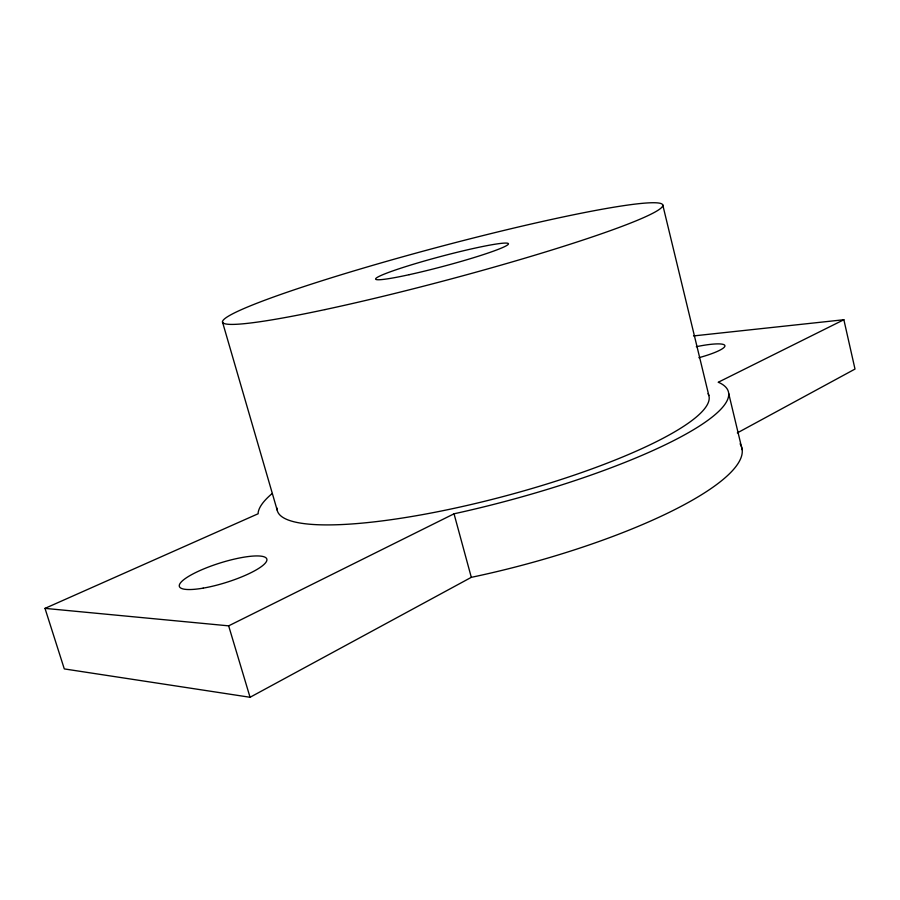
<?xml version="1.0" encoding="UTF-8"?>
<svg xmlns="http://www.w3.org/2000/svg" width="900" height="900" viewBox="0 0 900 900"><rect width="100%" height="100%" fill="white"/><g stroke="black" fill="none" stroke-linecap="round" stroke-linejoin="round"><path stroke-width="1.35" d="M272.216 493.493A243.191 48.566 -14.9 0 0 258.154 512.73L258.165 513.743L45 608.377L64.294 668.914L250.054 697.275L471.308 577.339A241.751 57.094 -14.9 0 0 740.092 443.824M737.314 432.911L855 369.067L843.863 319.736L693.529 335.925M45 608.377L228.656 625.849L454.027 513.799A243.191 48.566 -14.9 0 0 719.651 382.849L718.211 382.264L843.863 319.736M228.656 625.849L250.054 697.275M222.458 321.896L277.155 510.053M454.027 513.799L471.308 577.339M662.749 204.874L708.84 395.539M728.696 393.469L742.185 449.775M708.064 393.671A223.312 44.516 -14.9 0 1 503.73 496.395A223.312 44.516 -14.9 0 1 276.986 508.039M696.308 346.702A33.93 5.737 -13.5 0 1 724.894 345.645A33.93 5.737 -13.5 0 1 698.906 357.694M409.129 274.691A68.67 5.085 -14.9 0 0 508.444 243.833A68.67 5.085 -14.9 0 0 408.634 265.702A68.67 5.085 -14.9 0 0 409.129 274.691M203.175 588.139A45.799 10.193 -17.4 0 0 266.861 559.215A45.799 10.193 -17.4 0 0 199.294 570.847A45.799 10.193 -17.4 0 0 203.175 588.139M324.968 309.6A227.801 17.044 -14.9 0 0 662.648 206.089A227.801 17.044 -14.9 0 0 340.312 275.029A227.801 17.044 -14.9 0 0 324.968 309.6"/></g></svg>
